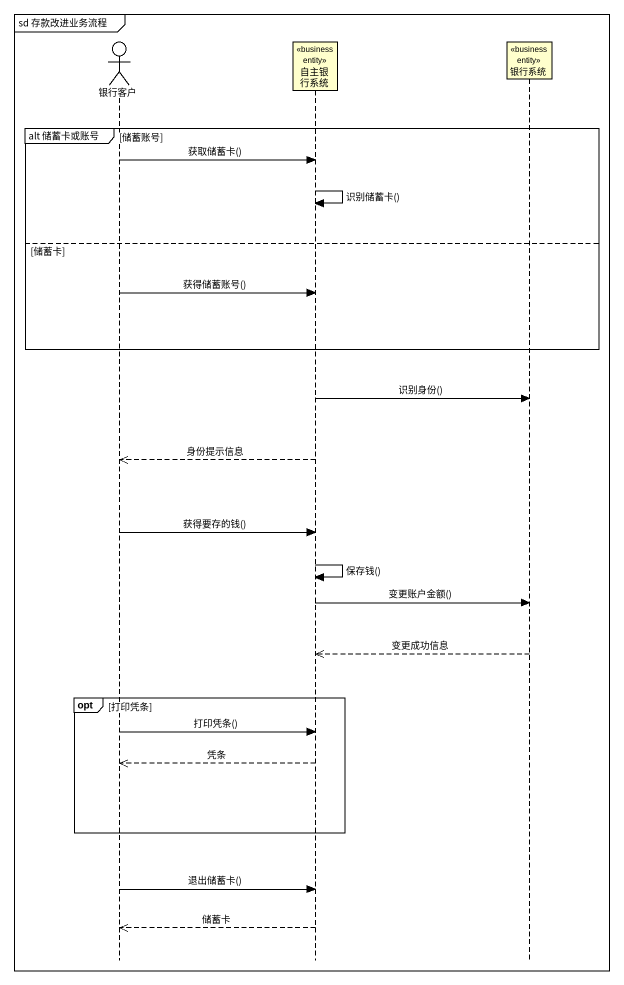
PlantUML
@startuml
mainframe sd 存款改进业务流程
hide footbox
actor 银行客户
participant 自主银行系统 <<business entity>>
participant 银行系统 <<business entity>>

group alt 储蓄卡或账号 [储蓄账号]
  银行客户 -> 自主银行系统 : 获取储蓄卡()
  自主银行系统 -> 自主银行系统 : 识别储蓄卡()
else 储蓄卡
  银行客户 -> 自主银行系统 : 获得储蓄账号()
end
自主银行系统 -> 银行系统 : 识别身份()
自主银行系统 -->> 银行客户 : 身份提示信息
银行客户 -> 自主银行系统 : 获得要存的钱()
自主银行系统 -> 自主银行系统 : 保存钱()
自主银行系统 -> 银行系统 : 变更账户金额()
银行系统 -->> 自主银行系统 : 变更成功信息
opt 打印凭条
  银行客户 -> 自主银行系统 : 打印凭条()
  自主银行系统 -->> 银行客户 : 凭条
end
银行客户 -> 自主银行系统 : 退出储蓄卡()
自主银行系统 -->> 银行客户 : 储蓄卡
@enduml
